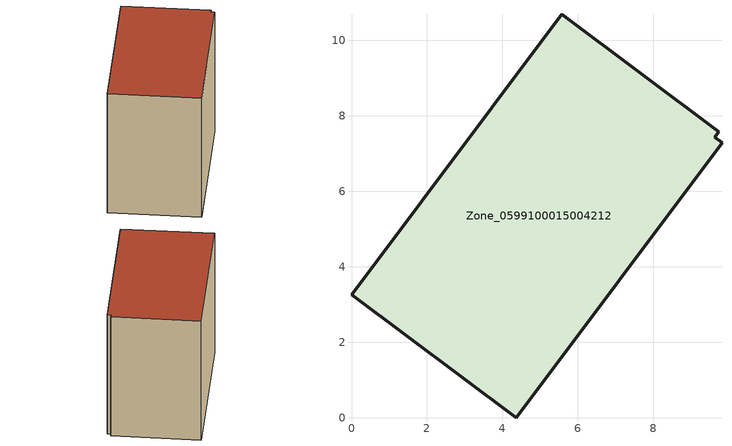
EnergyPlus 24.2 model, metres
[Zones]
Zone_0599100015004212
 floor ground (C_G): 9.82,7.28 4.36,0 0,3.25 5.57,10.69 9.74,7.58 9.63,7.43 z0.87
 wall outside (C_F): 0,3.25 4.36,0 9.82,7.28 9.63,7.43 9.74,7.58 5.57,10.69 0,3.25 z0.87:9.01
 roof outside (C_R): 4.36,0 9.82,7.28 9.63,7.43 9.74,7.58 5.57,10.69 0,3.25 z9.01
[BUILDING]
Pand.0599100015004212: North Axis=0; Terrain=City; Loads Convergence Tolerance Value=0.04; Temperature Convergence Tolerance Value=0.4; Solar Distribution=FullExterior; Maximum Number of Warmup Days=25; Minimum Number of Warmup Days=1
[Site:Location]
Rotterdam.The.Hague.AP_ZH_NLD Design_Conditions: Latitude=51.96; Longitude=4.45; Time Zone=1; Elevation=-4.5
[SITE:GROUNDTEMPERATURE:BUILDINGSURFACE]
18, 18, 18, 18, 18, 18, 18, 18, 18, 18, 18, 18
[MATERIAL] Thermal Absorptance=0.9; Solar Absorptance=0.7; Visible Absorptance=0.7
Name | Roughness | Thickness | Conductivity | Density | Specific Heat
G.TI.1975-1991 | MediumSmooth | 0.15 | 0.288461 | 540 | 1210
F.TI.1975-1991 | Rough | 0.3 | 0.230769 | 1920 | 840
R.TI.1975-1991 | MediumRough | 0.2 | 0.153846 | 1500 | 1000
[CONSTRUCTION]
C_G: G.TI.1975-1991
C_F: F.TI.1975-1991
C_R: R.TI.1975-1991
[ZONE]
Zone_0599100015004212: Type=1; Multiplier=1; Ceiling Height=Autocalculate; Volume=Autocalculate; Floor Area=autocalculate; Part of Total Floor Area=Yes
[ZONEINFILTRATION:DESIGNFLOWRATE]
Infil_Zone_0599100015004212: Zone or ZoneList or Space or SpaceList=Zone_0599100015004212; Schedule=AlwaysOn; Design Flow Rate Calculation Method=Flow/Area; Flow Rate per Floor Area=0.003; Constant Term Coefficient=1; Temperature Term Coefficient=0; Velocity Term Coefficient=0; Velocity Squared Term Coefficient=0
[HVACTEMPLATE:ZONE:IDEALLOADSAIRSYSTEM]
Zone_0599100015004212: Maximum Heating Supply Air Temperature=50; Minimum Cooling Supply Air Temperature=13; Maximum Heating Supply Air Humidity Ratio=0.0156; Minimum Cooling Supply Air Humidity Ratio=0.0077; Heating Limit=NoLimit; Cooling Limit=NoLimit; Dehumidification Control Type=ConstantSensibleHeatRatio; Cooling Sensible Heat Ratio=0.7; Dehumidification Setpoint=60; Humidification Control Type=None; Humidification Setpoint=30; Outdoor Air Method=None; Outdoor Air Flow Rate per Person=0.00944; Outdoor Air Flow Rate per Zone Floor Area=0; Outdoor Air Flow Rate per Zone=0; Demand Controlled Ventilation Type=None; Outdoor Air Economizer Type=NoEconomizer; Heat Recovery Type=None; Sensible Heat Recovery Effectiveness=0.7; Latent Heat Recovery Effectiveness=0.65
[ZONECONTROL:THERMOSTAT]
ThermostatControl_Zone_0599100015004212: Zone or ZoneList=Zone_0599100015004212; Control Type Schedule=DualSetpointControlType; Control 1=Thermostat_Zone_0599100015004212; Temperature Difference Between Cutout And Setpoint=0
[THERMOSTATSETPOINT:DUALSETPOINT]
Thermostat_Zone_0599100015004212: Heating Setpoint Temperature Schedule=HeatingSetpoint_Zone_0599100015004212; Cooling Setpoint Temperature Schedule=CoolingSetpoint_Zone_0599100015004212
[SCHEDULE:COMPACT]
HeatingSetpoint_Zone_0599100015004212: Through: 12/31, For: AllDays, Until: 24:00, 21
CoolingSetpoint_Zone_0599100015004212: Through: 12/31, For: AllDays, Until: 24:00, 24
DualSetpointControlType: Through: 12/31, For: AllDays, Until: 24:00, 4
AlwaysOn: Through: 12/31, For: AllDays, Until: 24:00, 1
